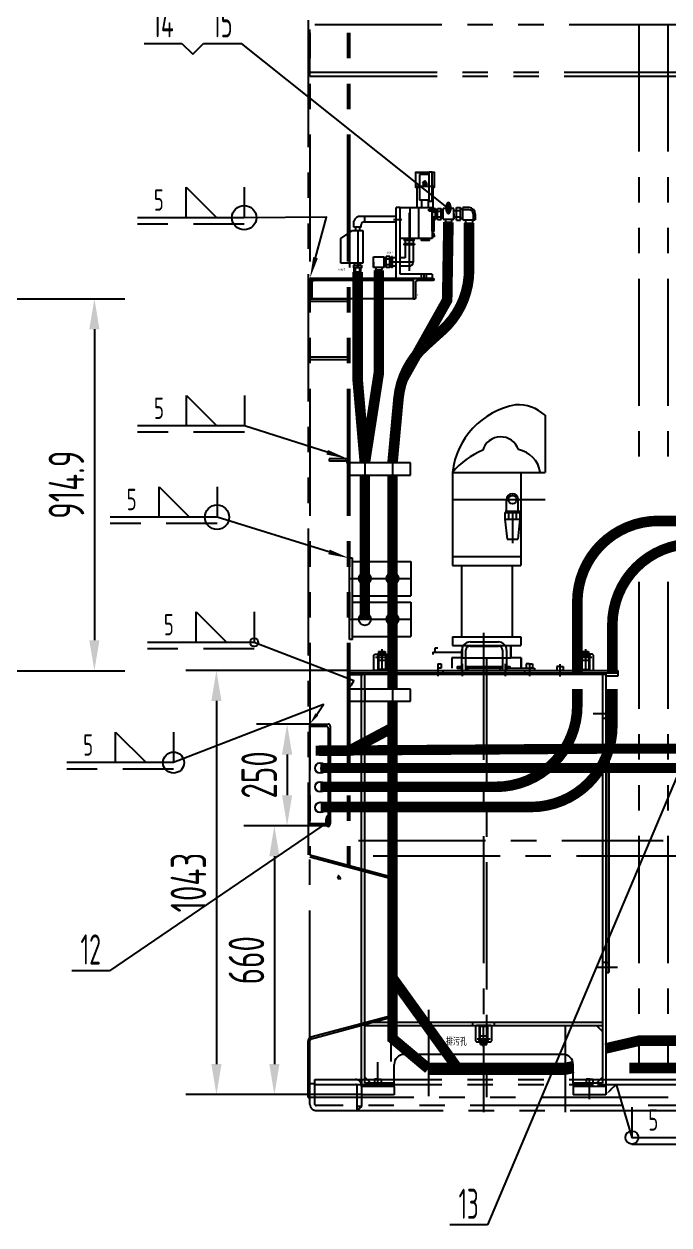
# Model space of a CAD drawing. Header units: millimetres. Extents: x 87 to 10587, y 0 to 7425.
# Drawn here: x 4062 to 5647, y 1997 to 4950 of the extents above; entities that cross this region are included whole.
import ezdxf
from ezdxf.enums import TextEntityAlignment as Align

# ---------------------------------------------------------------- set-up
doc = ezdxf.new("R2010")
doc.units = ezdxf.units.MM
doc.header["$LTSCALE"] = 250
for name, pattern in [('F', [0.75, 0.5, -0.25]), ('G', [2, 1.25, -0.25, 0.25, -0.25]), ('K', [2.5, 1.25, -0.25, 0.25, -0.25, 0.25, -0.25])]:
    doc.linetypes.add(name, pattern=pattern)
for name, color, linetype in [('01', 7, 'Continuous'), ('02', 1, 'Continuous'), ('04', 2, 'F'), ('05', 4, 'G'), ('07', 6, 'K'), ('08', 1, 'Continuous'), ('11', 3, 'Continuous'), ('13', 3, 'Continuous')]:
    doc.layers.add(name, color=color, linetype=linetype)
doc.styles.get("Standard").update_dxf_attribs({"font": 'isocp', "width": 0.707, "bigfont": 'intecad.shx'})
doc.dimstyles.new('INTE', dxfattribs={"dimscale": 25, "dimtxt": 3.5, "dimasz": 3, "dimexe": 3, "dimexo": 0, "dimgap": 1, "dimtad": 1, "dimdec": 1, "dimdsep": 46, "dimtxsty": 'Standard', "dimcen": 0, "dimclrd": 1, "dimclre": 1, "dimclrt": 3, "dimadec": 0, "dimazin": 0, "dimtfac": 1, "dimtdec": 1, "dimtmove": 0, "dimatfit": 0, "dimfxl": 1, "dimarcsym": 0})

# ---------------------------------------------------------------- blocks, each defined once
blk = doc.blocks.new('*U90')
at = {"layer": '01'}
for p, q in [((-7, 8.1), (-7, -8.1)), ((-7, 4), (0, 4)), ((0, 10.7), (15, 9.4)), ((15, 9.4), (15, -9.4)), ((-7, -4), (0, -4)), ((0, -10.7), (15, -9.4))]:
    blk.add_line(p, q, dxfattribs=at)
at = {"layer": '01', "color": 7, "linetype": 'Continuous'}
for p, q in [((-7, 8.1), (0, 8.1)), ((0, -10.7), (0, 10.7)), ((-7, -8.1), (0, -8.1))]:
    blk.add_line(p, q, dxfattribs=at)
at = {"layer": '02', "color": 1, "linetype": 'Continuous'}
for p, q in [((0, 9.7), (15, 8.4)), ((0, -9.7), (15, -8.4))]:
    blk.add_line(p, q, dxfattribs=at)
at = {"layer": '05'}
for p, q in [((-12, 0), (20, 0)), ((7.5, 15.7), (7.5, -15.7))]:
    blk.add_line(p, q, dxfattribs=at)
blk = doc.blocks.new('*U81')
at = {"layer": '01'}
for p, q in [((0, 50), (0, 0)), ((0, 50), (3.4, 50)), ((5, 10.5), (5, 48.4)), ((0, 0), (50, 0)), ((48.5, 5), (10.5, 5)), ((50, 0), (50, 3.5))]:
    blk.add_line(p, q, dxfattribs=at)
for centre, radius, start, end in [((3.4, 48.4), 1.65, 0.2621, 90), ((10.5, 10.5), 5.5, 180, 269.8782), ((48.5, 3.5), 1.52, 0, 90)]:
    blk.add_arc(centre, radius, start, end, dxfattribs=at)
blk = doc.blocks.new('*D95')
at = {"layer": '08', "color": 1, "lineweight": -2}
for p, q in [((4861.8, 3360.4), (4460, 3360.4)), ((4535, 3285.4), (4535, 2392.4)), ((4891.8, 2317.4), (4460, 2317.4))]:
    blk.add_line(p, q, dxfattribs=at)
at = {"layer": '08', "color": 1}
for points in [[(4522.5, 3285.4), (4547.5, 3285.4), (4535, 3360.4)], [(4522.5, 2392.4), (4547.5, 2392.4), (4535, 2317.4)]]:
    blk.add_solid(points, dxfattribs=at)
at = {"layer": 'Defpoints', "color": 0}
for p in [(4861.8, 3360.4), (4535, 2317.4), (4891.8, 2317.4)]:
    blk.add_point(p, dxfattribs=at)
at = {"layer": '08', "color": 3, "insert": (4466.2, 2838.9), "char_height": 87.5, "attachment_point": 5, "rotation": 90}
blk.add_mtext('1043', dxfattribs=at)
blk = doc.blocks.new('*D99')
at = {"layer": '08', "color": 1, "lineweight": -2}
for p, q in [((2328, 4274.5), (4310, 4274.5)), ((4235, 4199.5), (4235, 3434.6)), ((2569, 3359.6), (4310, 3359.6))]:
    blk.add_line(p, q, dxfattribs=at)
at = {"layer": '08', "color": 1}
for points in [[(4222.5, 4199.5), (4247.5, 4199.5), (4235, 4274.5)], [(4222.5, 3434.6), (4247.5, 3434.6), (4235, 3359.6)]]:
    blk.add_solid(points, dxfattribs=at)
at = {"layer": 'Defpoints', "color": 0}
for p in [(2328, 4274.5), (2569, 3359.6), (4235, 3359.6)]:
    blk.add_point(p, dxfattribs=at)
at = {"layer": '08', "color": 3, "insert": (4166.3, 3817.1), "char_height": 87.5, "attachment_point": 5, "rotation": 90}
blk.add_mtext('914.9', dxfattribs=at)
blk = doc.blocks.new('*U103')
at = {"layer": '01'}
for p, q in [((0, 50), (0, 0)), ((0, 50), (3.4, 50)), ((5, 10.5), (5, 48.4)), ((0, 0), (50, 0)), ((48.4, 5), (10.5, 5)), ((50, 0), (50, 3.4))]:
    blk.add_line(p, q, dxfattribs=at)
for centre, radius, start, end in [((3.4, 48.4), 1.65, 0.2621, 90), ((10.5, 10.5), 5.5, 180, 269.8782), ((48.4, 3.4), 1.65, 0, 90)]:
    blk.add_arc(centre, radius, start, end, dxfattribs=at)
blk = doc.blocks.new('*U105', base_point=(5263.9, 5696.2))
at = {"layer": '01'}
blk.add_line((5102.3, 5920.3), (5102.3, 5845.3), dxfattribs=at)
blk.add_lwpolyline([(4959.8, 5920.3), (5034.8, 5845.3), (4959.8, 5845.3)], close=True, dxfattribs=at)
blk.add_circle((5102.3, 5845.3), 30, dxfattribs=at)
blk.add_solid([(5102.3, 5920.3), (5102.3, 5972.8), (5027.3, 5920.3), (5102.3, 5920.3)], dxfattribs=at)
at = {"layer": '02'}
blk.add_lwpolyline([(5277.6, 5746.9), (5304.8, 5847), (5102.3, 5845.3), (4839.8, 5845.3)], dxfattribs=at)
blk.add_lwpolyline([(5263.9, 5696.2, 0, 12, 0), (5277.6, 5746.9, 12, 12, 0)], format="xyseb", dxfattribs=at)
at = {"layer": '04'}
blk.add_line((5102.3, 5829.5), (4839.8, 5829.5), dxfattribs=at)
at = {"layer": '13', "width": 0.707}
blk.add_text('5', height=52.5, dxfattribs=at).set_placement((4880.3, 5862.5))
blk = doc.blocks.new('*U106', base_point=(5356.4, 5252.6))
at = {"layer": '01'}
blk.add_line((5102.7, 5408.3), (5102.7, 5333.3), dxfattribs=at)
blk.add_lwpolyline([(4960.2, 5408.3), (5035.2, 5333.3), (4960.2, 5333.3)], close=True, dxfattribs=at)
blk.add_solid([(5102.7, 5408.3), (5102.7, 5460.8), (5027.7, 5408.3), (5102.7, 5408.3)], dxfattribs=at)
at = {"layer": '02'}
blk.add_lwpolyline([(5306.3, 5268.5), (5102.7, 5333.3), (4840.2, 5333.3)], dxfattribs=at)
blk.add_lwpolyline([(5356.4, 5252.6, 0, 12, 0), (5306.3, 5268.5, 12, 12, 0)], format="xyseb", dxfattribs=at)
at = {"layer": '04'}
blk.add_line((5102.7, 5317.6), (4840.2, 5317.6), dxfattribs=at)
at = {"layer": '13', "width": 0.707}
blk.add_text('5', height=52.5, dxfattribs=at).set_placement((4880.7, 5350.6))
blk = doc.blocks.new('*U107', base_point=(5360.9, 5008))
at = {"layer": '01'}
blk.add_line((5035.5, 5184), (5035.5, 5109), dxfattribs=at)
blk.add_lwpolyline([(4893, 5184), (4968, 5109), (4893, 5109)], close=True, dxfattribs=at)
blk.add_circle((5035.5, 5109), 30, dxfattribs=at)
blk.add_solid([(5035.5, 5184), (5035.5, 5236.5), (4960.5, 5184), (5035.5, 5184)], dxfattribs=at)
at = {"layer": '02'}
blk.add_lwpolyline([(5310.7, 5023.6), (5035.5, 5109), (4773, 5109)], dxfattribs=at)
blk.add_lwpolyline([(5360.9, 5008, 0, 12, 0), (5310.7, 5023.6, 12, 12, 0)], format="xyseb", dxfattribs=at)
at = {"layer": '04'}
blk.add_line((5035.5, 5093.2), (4773, 5093.2), dxfattribs=at)
at = {"layer": '13', "width": 0.707}
blk.add_text('5', height=52.5, dxfattribs=at).set_placement((4813.5, 5126.2))
blk = doc.blocks.new('*U108', base_point=(5360.9, 4686.3))
at = {"layer": '01'}
blk.add_line((5126.9, 4876.2), (5126.9, 4801.2), dxfattribs=at)
blk.add_lwpolyline([(4984.4, 4876.2), (5059.4, 4801.2), (4984.4, 4801.2)], close=True, dxfattribs=at)
blk.add_circle((5126.9, 4801.2), 10.1, dxfattribs=at)
blk.add_solid([(5126.9, 4876.2), (5126.9, 4928.7), (5051.9, 4876.2), (5126.9, 4876.2)], dxfattribs=at)
at = {"layer": '02'}
blk.add_lwpolyline([(5366.2, 4696.4), (5371.6, 4706.4), (5126.9, 4801.2), (4864.4, 4801.2)], dxfattribs=at)
blk.add_lwpolyline([(5360.9, 4686.3, 0, 3.42, 0), (5366.2, 4696.4, 3.42, 3.42, 0)], format="xyseb", dxfattribs=at)
at = {"layer": '04'}
blk.add_line((5126.9, 4785.5), (4864.4, 4785.5), dxfattribs=at)
at = {"layer": '13', "width": 0.707}
blk.add_text('5', height=52.5, dxfattribs=at).set_placement((4904.9, 4818.5))
blk = doc.blocks.new('*U109', base_point=(5263.9, 4600.3))
at = {"layer": '01'}
blk.add_line((4928.6, 4580.6), (4928.6, 4505.6), dxfattribs=at)
blk.add_lwpolyline([(4786.1, 4580.6), (4861.1, 4505.6), (4786.1, 4505.6)], close=True, dxfattribs=at)
blk.add_circle((4928.6, 4505.6), 26, dxfattribs=at)
blk.add_solid([(4928.6, 4580.6), (4928.6, 4633.1), (4853.6, 4580.6), (4928.6, 4580.6)], dxfattribs=at)
at = {"layer": '02'}
blk.add_lwpolyline([(5280.8, 4624.2), (5297.6, 4648.1), (4928.6, 4505.6), (4666.1, 4505.6)], dxfattribs=at)
blk.add_lwpolyline([(5263.9, 4600.3, 0, 8.78, 0), (5280.8, 4624.2, 8.78, 8.78, 0)], format="xyseb", dxfattribs=at)
at = {"layer": '04'}
blk.add_line((4928.6, 4489.8), (4666.1, 4489.8), dxfattribs=at)
at = {"layer": '13', "width": 0.707}
blk.add_text('5', height=52.5, dxfattribs=at).set_placement((4706.6, 4522.8))
blk = doc.blocks.new('*U110', base_point=(5990.9, 3689.1))
at = {"layer": '01'}
blk.add_line((6055.2, 3658.6), (6055.2, 3583.6), dxfattribs=at)
blk.add_lwpolyline([(6175.2, 3658.6), (6250.2, 3583.6), (6175.2, 3583.6)], close=True, dxfattribs=at)
blk.add_circle((6055.2, 3583.6), 16, dxfattribs=at)
blk.add_solid([(6055.2, 3658.6), (6055.2, 3711.1), (6130.2, 3658.6), (6055.2, 3658.6)], dxfattribs=at)
at = {"layer": '02'}
blk.add_lwpolyline([(5990.9, 3689.1, 0, 5.41, 0), (6003.7, 3701.7, 5.41, 5.41, 0)], format="xyseb", dxfattribs=at)
blk.add_lwpolyline([(6003.7, 3701.7), (6016.6, 3714.3), (6055.2, 3583.6), (6317.7, 3583.6)], dxfattribs=at)
at = {"layer": '04'}
blk.add_line((6055.2, 3567.8), (6317.7, 3567.8), dxfattribs=at)
at = {"layer": '13', "width": 0.707}
blk.add_text('5', height=52.5, dxfattribs=at).set_placement((6095.7, 3600.8))
blk = doc.blocks.new('*D116')
at = {"layer": '08', "color": 1, "lineweight": -2}
for p, q in [((4764.8, 3228.6), (4633.7, 3228.6)), ((4708.7, 3153.6), (4708.7, 3053.6)), ((4764.8, 2978.6), (4633.7, 2978.6))]:
    blk.add_line(p, q, dxfattribs=at)
at = {"layer": '08', "color": 1}
for points in [[(4696.2, 3153.6), (4721.2, 3153.6), (4708.7, 3228.6)], [(4696.2, 3053.6), (4721.2, 3053.6), (4708.7, 2978.6)]]:
    blk.add_solid(points, dxfattribs=at)
at = {"layer": 'Defpoints', "color": 0}
for p in [(4764.8, 3228.6), (4708.7, 2978.6), (4764.8, 2978.6)]:
    blk.add_point(p, dxfattribs=at)
at = {"layer": '08', "color": 3, "insert": (4640, 3103.6), "char_height": 87.5, "attachment_point": 5, "rotation": 90}
blk.add_mtext('250', dxfattribs=at)
blk = doc.blocks.new('*D117')
at = {"layer": '08', "color": 1, "lineweight": -2}
for p, q in [((4764.8, 2978.6), (4602.4, 2978.6)), ((4677.4, 2903.6), (4677.4, 2392.4)), ((4760.3, 2317.4), (4602.4, 2317.4))]:
    blk.add_line(p, q, dxfattribs=at)
at = {"layer": '08', "color": 1}
for points in [[(4664.9, 2903.6), (4689.9, 2903.6), (4677.4, 2978.6)], [(4664.9, 2392.4), (4689.9, 2392.4), (4677.4, 2317.4)]]:
    blk.add_solid(points, dxfattribs=at)
at = {"layer": 'Defpoints', "color": 0}
for p in [(4764.8, 2978.6), (4677.4, 2317.4), (4760.3, 2317.4)]:
    blk.add_point(p, dxfattribs=at)
at = {"layer": '08', "color": 3, "insert": (4608.7, 2648), "char_height": 87.5, "attachment_point": 5, "rotation": 90}
blk.add_mtext('660', dxfattribs=at)

msp = doc.modelspace()

# ---------------------------------------------------------------- hatches: boundary and pattern name
at = {"layer": '01'}
h = msp.add_hatch(dxfattribs=at)
h.set_pattern_fill('ANSI37', color=256, angle=6.75318, style=0)
h.set_pattern_definition([(128.2468, (5192.5377, 4355.0168), (2.49349, 1.965485), []), (38.2468, (5192.5377, 4355.0168), (1.965485, -2.49349), [])])
h.paths.add_polyline_path([(5053.774, 4558.406, -1), (5041.625, 4558.406, -1)])

# ---------------------------------------------------------------- linework, layer by layer
for p, q in [((4873.901, 4340.244), (4873.901, 4350.286)), ((4889.901, 4340.244), (4889.901, 4350.286)), ((4873.901, 4340.244), (4889.901, 4340.244)), ((4876.502, 4337.836), (4887.299, 4337.836)), ((4878.442, 4335.262), (4885.36, 4335.262)), ((5158.341, 3430.364), (5228.336, 3430.364)), ((5138.341, 3360.364), (5138.341, 3410.364)), ((5148.341, 3360.364), (5148.341, 3410.364)), ((5158.341, 3420.364), (5228.336, 3420.364)), ((5238.336, 3410.364), (5238.336, 3360.364)), ((5248.336, 3410.364), (5248.336, 3360.364))]:
    msp.add_line(p, q)
msp.add_lwpolyline([(4891.401, 4356.512), (4891.401, 4350.286), (4872.401, 4350.286), (4872.401, 4356.512)], close=True)
for centre, radius, start, end in [((5158.341, 3410.364), 20, 90, 180), ((5228.336, 3410.364), 20, 0, 90), ((5158.341, 3410.364), 10, 90, 180), ((5228.336, 3410.364), 10, 0, 90)]:
    msp.add_arc(centre, radius, start, end)
for p, q in [((5057.995, 4580.123), (5033.877, 4580.123)), ((5033.877, 4580.123), (5033.877, 4516.623)), ((5057.995, 4514.273), (5057.995, 4585.773)), ((5064.995, 4585.773), (5057.995, 4585.773)), ((5064.995, 4514.273), (5064.995, 4585.773)), ((4976.546, 4324.494), (4976.546, 4498.494)), ((4986.546, 4498.494), (4976.546, 4498.494)), ((4986.546, 4498.494), (5065.546, 4498.494)), ((4986.546, 4334.494), (4986.546, 4498.494)), ((5011.546, 4422.494), (5011.546, 4498.494)), ((5031.788, 4498.494), (5031.788, 4422.494)), ((5057.995, 4516.623), (5033.877, 4516.623)), ((5065.546, 4494.3), (5057.546, 4494.3)), ((5057.546, 4494.3), (5057.546, 4491.8)), ((5057.546, 4489.3), (5057.546, 4491.8)), ((5065.546, 4489.3), (5057.546, 4489.3)), ((5057.995, 4514.273), (5064.995, 4514.273)), ((5063.146, 4494.3), (5063.146, 4491.8)), ((5063.146, 4489.3), (5063.146, 4491.8)), ((5065.546, 4500.04), (5065.546, 4465.399)), ((5065.546, 4500.04), (5065.546, 4465.399)), ((5065.546, 4498.494), (5065.546, 4422.494)), ((5065.546, 4468.864), (5065.546, 4496.576)), ((5065.546, 4496.576), (5073.846, 4496.576)), ((5070.546, 4496.05), (5065.546, 4496.05)), ((5065.546, 4496.05), (5065.546, 4491.8)), ((5065.546, 4487.55), (5065.546, 4491.8)), ((5065.546, 4489.648), (5073.846, 4489.648)), ((5070.546, 4491.8), (5070.546, 4496.05)), ((5070.546, 4491.8), (5070.546, 4487.55)), ((5073.846, 4468.864), (5073.846, 4496.576)), ((5076.546, 4492.22), (5075.546, 4491.22)), ((5075.546, 4474.22), (5075.546, 4491.22)), ((5078.437, 4492.22), (5076.546, 4492.22)), ((5078.437, 4496.322), (5087.162, 4496.322)), ((5078.437, 4489.521), (5087.162, 4489.521)), ((5087.162, 4493.454), (5092.138, 4493.454)), ((5118.314, 4495.808), (5092.138, 4495.808)), ((5092.138, 4469.632), (5092.138, 4495.808)), ((5118.314, 4469.632), (5118.314, 4495.808)), ((5118.314, 4490.924), (5123.811, 4490.924)), ((5125.294, 4498.956), (5135.294, 4498.956)), ((5125.294, 4491.162), (5135.294, 4491.162)), ((5135.294, 4495.67), (5140.997, 4495.67)), ((5155.997, 4498.368), (5140.997, 4498.368)), ((5140.997, 4468.368), (5140.997, 4498.368)), ((5155.997, 4493.238), (5140.997, 4493.238)), ((4872.546, 4450.138), (4872.546, 4464.733)), ((4976.546, 4476.494), (4890.66, 4476.494)), ((4976.546, 4462.494), (4895.813, 4462.494)), ((4899.398, 4462.494), (4899.398, 4476.494)), ((5070.546, 4487.55), (5065.546, 4487.55)), ((5065.546, 4475.792), (5073.846, 4475.792)), ((5065.546, 4468.864), (5073.846, 4468.864)), ((5076.546, 4473.22), (5075.546, 4474.22)), ((5078.437, 4473.22), (5076.546, 4473.22)), ((5078.437, 4475.919), (5087.162, 4475.919)), ((5078.437, 4469.118), (5087.162, 4469.118)), ((5087.162, 4472.962), (5092.138, 4472.962)), ((5092.138, 4469.632), (5118.314, 4469.632)), ((5096.937, 4461.779), (5097.809, 4462.651)), ((5096.937, 4454.798), (5096.937, 4461.779)), ((5097.669, 4469.632), (5097.669, 4464.135)), ((5097.809, 4462.651), (5112.643, 4462.651)), ((5113.515, 4461.779), (5112.643, 4462.651)), ((5112.782, 4469.632), (5112.782, 4464.135)), ((5113.515, 4454.798), (5113.515, 4461.779)), ((5118.314, 4482.72), (5118.314, 4469.632)), ((5118.314, 4475.812), (5123.811, 4475.812)), ((5125.294, 4475.574), (5135.294, 4475.574)), ((5125.294, 4467.78), (5135.294, 4467.78)), ((5135.294, 4472.184), (5140.997, 4472.184)), ((5140.997, 4468.368), (5170.997, 4468.368)), ((5146.497, 4459.368), (5147.497, 4460.368)), ((5146.497, 4451.368), (5146.497, 4459.368)), ((5147.337, 4468.368), (5147.337, 4462.068)), ((5147.497, 4460.368), (5164.497, 4460.368)), ((5165.497, 4459.368), (5164.497, 4460.368)), ((5164.657, 4468.368), (5164.657, 4462.068)), ((5165.497, 4451.368), (5165.497, 4459.368)), ((5165.867, 4483.368), (5165.867, 4468.368)), ((5170.997, 4483.368), (5170.997, 4468.368)), ((4840.587, 4422.371), (4869.784, 4441.8)), ((4869.784, 4441.8), (4894.587, 4441.8)), ((4890.546, 4450.138), (4872.546, 4450.138)), ((4890.546, 4450.138), (4890.546, 4456.311)), ((4894.587, 4441.8), (4894.587, 4361.8)), ((5070.546, 4434.931), (5065.546, 4434.931)), ((5070.546, 4430.681), (5070.546, 4434.931)), ((5070.546, 4430.681), (5070.546, 4426.431)), ((5097.809, 4453.926), (5096.937, 4454.798)), ((5097.809, 4453.926), (5112.643, 4453.926)), ((5097.809, 4451.308), (5099.124, 4449.563)), ((5097.809, 4451.308), (5112.643, 4451.308)), ((5099.124, 4449.563), (5111.327, 4449.563)), ((5112.643, 4451.308), (5111.327, 4449.563)), ((5112.643, 4453.926), (5113.515, 4454.798)), ((5147.497, 4450.368), (5146.497, 4451.368)), ((5147.497, 4450.368), (5164.497, 4450.368)), ((5147.497, 4447.368), (5149.004, 4445.368)), ((5147.497, 4447.368), (5164.497, 4447.368)), ((5149.004, 4445.368), (5162.99, 4445.368)), ((5164.497, 4447.368), (5162.99, 4445.368)), ((5164.497, 4450.368), (5165.497, 4451.368)), ((4840.587, 4361.8), (4840.587, 4422.371)), ((5065.546, 4422.494), (4986.546, 4422.494)), ((4995.308, 4409.475), (4995.308, 4406.813)), ((5021.679, 4409.475), (4995.308, 4409.475)), ((5021.679, 4406.813), (4995.308, 4406.813)), ((5021.679, 4409.475), (5021.679, 4406.813)), ((5070.546, 4426.431), (5065.546, 4426.431)), ((4921.034, 4377.582), (4947.21, 4377.582)), ((4921.034, 4351.406), (4921.034, 4377.582)), ((4947.21, 4351.406), (4947.21, 4377.582)), ((4952.186, 4375.228), (4947.21, 4375.228)), ((4960.912, 4378.095), (4952.186, 4378.095)), ((4960.912, 4371.295), (4952.186, 4371.295)), ((4960.912, 4373.994), (4962.802, 4373.994)), ((4962.802, 4373.994), (4963.802, 4372.994)), ((4963.802, 4355.994), (4963.802, 4372.994)), ((4965.502, 4350.637), (4965.502, 4378.35)), ((4968.163, 4377.68), (4965.502, 4377.68)), ((4965.502, 4351.308), (4965.502, 4377.68)), ((4968.163, 4351.308), (4968.163, 4377.68)), ((4894.587, 4361.8), (4840.587, 4361.8)), ((4874.404, 4356.512), (4875.163, 4361.615)), ((4888.638, 4361.615), (4875.163, 4361.615)), ((4881.901, 4350.286), (4881.901, 4356.512)), ((4889.397, 4356.512), (4888.638, 4361.615)), ((4921.034, 4364.494), (4921.034, 4351.406)), ((4947.21, 4351.406), (4921.034, 4351.406)), ((4925.833, 4343.553), (4926.706, 4344.425)), ((4925.833, 4336.572), (4925.833, 4343.553)), ((4926.566, 4351.406), (4926.566, 4345.909)), ((4941.539, 4344.425), (4926.706, 4344.425)), ((4942.411, 4343.553), (4941.539, 4344.425)), ((4941.679, 4351.406), (4941.679, 4345.909)), ((4942.411, 4336.572), (4942.411, 4343.553)), ((4952.186, 4354.736), (4947.21, 4354.736)), ((4960.912, 4357.693), (4952.186, 4357.693)), ((4960.912, 4350.892), (4952.186, 4350.892)), ((4960.912, 4354.994), (4962.802, 4354.994)), ((4962.802, 4354.994), (4963.802, 4355.994)), ((4968.163, 4351.308), (4965.502, 4351.308)), ((5065.546, 4324.494), (4764.841, 4324.494)), ((4764.841, 4324.494), (4764.841, 4274.494)), ((5019.461, 4319.494), (4764.841, 4319.494)), ((4876.502, 4337.836), (4878.442, 4335.262)), ((4887.299, 4337.836), (4885.36, 4335.262)), ((4926.706, 4335.7), (4925.833, 4336.572)), ((4941.539, 4335.7), (4926.706, 4335.7)), ((4926.706, 4333.082), (4928.021, 4331.337)), ((4941.539, 4333.082), (4926.706, 4333.082)), ((4940.224, 4331.337), (4928.021, 4331.337)), ((4941.539, 4333.082), (4940.224, 4331.337)), ((4941.539, 4335.7), (4942.411, 4336.572)), ((5065.546, 4334.494), (4986.546, 4334.494)), ((5038.546, 4334.494), (5038.546, 4324.494)), ((5044.546, 4334.494), (5044.546, 4324.494)), ((5050.546, 4334.494), (5050.546, 4324.494)), ((5065.546, 4334.494), (5065.546, 4324.494)), ((5019.461, 4274.494), (4764.841, 4274.494)), ((4921.841, 3397.864), (4924.341, 3400.364)), ((4921.841, 3362.864), (4921.841, 3397.864)), ((4924.341, 3400.364), (4959.341, 3400.364)), ((4959.341, 3400.364), (4961.841, 3397.864)), ((4961.841, 3397.864), (4961.841, 3362.864)), ((5066.842, 3405.325), (5138.341, 3405.325)), ((5066.842, 3405.325), (5066.842, 3399.325)), ((5071.42, 3415.325), (5071.42, 3405.325)), ((5079.42, 3415.325), (5071.42, 3415.325)), ((5071.42, 3405.325), (5079.42, 3405.325)), ((5424.341, 3400.364), (5421.841, 3397.864)), ((5421.841, 3397.864), (5421.841, 3362.864)), ((5459.341, 3400.364), (5424.341, 3400.364)), ((5461.841, 3397.864), (5459.341, 3400.364)), ((5461.841, 3362.864), (5461.841, 3397.864)), ((5079.42, 3376.364), (5087.42, 3376.364)), ((5087.42, 3366.364), (5079.42, 3366.364)), ((5087.42, 3376.364), (5087.42, 3366.364)), ((5148.341, 3366.364), (5238.336, 3366.364)), ((5248.336, 3366.364), (5316.841, 3366.364)), ((5296.263, 3376.364), (5296.263, 3366.364)), ((5304.263, 3376.364), (5296.263, 3376.364)), ((5296.263, 3366.364), (5304.263, 3366.364)), ((5304.263, 3376.364), (5312.263, 3376.364)), ((5312.263, 3366.364), (5304.263, 3366.364)), ((5312.263, 3376.364), (5312.263, 3366.364)), ((5316.841, 3366.364), (5316.841, 3360.364)), ((5371.341, 3370.483), (5371.341, 3360.483)), ((5379.341, 3370.483), (5371.341, 3370.483)), ((5379.341, 3370.483), (5387.341, 3370.483)), ((5387.341, 3370.483), (5387.341, 3360.483)), ((4861.841, 3354.364), (4861.841, 3360.364)), ((4861.841, 3360.364), (5521.841, 3360.364)), ((4861.841, 3354.364), (4891.841, 3354.364)), ((4891.841, 3354.364), (5491.841, 3354.364)), ((4891.841, 2337.364), (4891.841, 3354.364)), ((4891.841, 3354.364), (4891.841, 3346.364)), ((4891.841, 3351.364), (5491.841, 3351.364)), ((4899.841, 2345.364), (4899.841, 3351.364)), ((4924.341, 3360.364), (4921.841, 3362.864)), ((4924.341, 3360.364), (4921.841, 3362.864)), ((4959.341, 3360.364), (4924.341, 3360.364)), ((4961.841, 3362.864), (4959.341, 3360.364)), ((5371.341, 3360.483), (5379.341, 3360.483)), ((5387.341, 3360.483), (5379.341, 3360.483)), ((5421.841, 3362.864), (5424.341, 3360.364)), ((5424.341, 3360.364), (5459.341, 3360.364)), ((5459.341, 3360.364), (5461.841, 3362.864)), ((5459.341, 3360.364), (5461.841, 3362.864)), ((5483.841, 3351.364), (5483.841, 2345.364)), ((5491.841, 3354.364), (5491.841, 2337.364)), ((5491.841, 3354.364), (5521.841, 3354.364)), ((5521.841, 3346.364), (5491.841, 3346.364)), ((5521.841, 3360.364), (5521.841, 3354.364)), ((5521.841, 3360.364), (5521.841, 3354.364)), ((5521.841, 3354.364), (5521.841, 3346.364)), ((5499.841, 3267.364), (5491.841, 3267.364)), ((5493.841, 3267.364), (5493.841, 2617.364)), ((5499.841, 3267.364), (5499.841, 2617.364)), ((5491.841, 3242.364), (5499.841, 3242.364)), ((5491.841, 2642.364), (5499.841, 2642.364)), ((5491.841, 2617.364), (5499.841, 2617.364)), ((4964.3, 2511.325), (4979.3, 2526.325)), ((4964.3, 2399.325), (4964.3, 2511.325)), ((4899.841, 2495.364), (5483.841, 2495.364)), ((4899.841, 2487.364), (5483.841, 2487.364)), ((5174.341, 2487.364), (5171.841, 2484.864)), ((5174.341, 2487.364), (5171.841, 2484.864)), ((5171.841, 2484.864), (5171.841, 2449.864)), ((5209.341, 2487.364), (5174.341, 2487.364)), ((5211.841, 2484.864), (5209.341, 2487.364)), ((5211.841, 2449.864), (5211.841, 2484.864)), ((5468.841, 2487.364), (5483.841, 2472.364)), ((5483.841, 2472.364), (5483.841, 2360.364)), ((5171.841, 2449.864), (5174.341, 2447.364)), ((5174.341, 2447.364), (5209.341, 2447.364)), ((5209.341, 2447.364), (5211.841, 2449.864)), ((4971.841, 2345.364), (4971.841, 2391.364)), ((5411.841, 2345.364), (5411.841, 2391.364)), ((4971.841, 2337.364), (4891.841, 2337.364)), ((4891.841, 2337.364), (4891.841, 2317.364)), ((4899.841, 2360.364), (4914.841, 2345.364)), ((4971.841, 2345.364), (4899.841, 2345.364)), ((4923.841, 2355.364), (4923.841, 2345.364)), ((4931.841, 2355.364), (4923.841, 2355.364)), ((4923.841, 2345.364), (4931.841, 2345.364)), ((4931.841, 2355.364), (4939.841, 2355.364)), ((4939.841, 2345.364), (4931.841, 2345.364)), ((4939.841, 2355.364), (4939.841, 2345.364)), ((4971.841, 2337.364), (4971.841, 2345.364)), ((4971.841, 2337.364), (4971.841, 2317.364)), ((5411.841, 2345.364), (5411.841, 2337.364)), ((5483.841, 2345.364), (5411.841, 2345.364)), ((5491.841, 2337.364), (5411.841, 2337.364)), ((5411.841, 2337.364), (5411.841, 2317.364)), ((5443.841, 2355.364), (5443.841, 2345.364)), ((5451.841, 2355.364), (5443.841, 2355.364)), ((5443.841, 2345.364), (5451.841, 2345.364)), ((5451.841, 2355.364), (5459.841, 2355.364)), ((5459.841, 2345.364), (5451.841, 2345.364)), ((5459.841, 2355.364), (5459.841, 2345.364)), ((5483.841, 2360.364), (5468.841, 2345.364)), ((5491.841, 2337.364), (5491.841, 2317.364)), ((4971.841, 2317.364), (4891.841, 2317.364)), ((5491.841, 2317.364), (5411.841, 2317.364))]:
    msp.add_line(p, q, dxfattribs=at)
at = {"layer": '01', "color": 7, "linetype": 'Continuous'}
for p, q in [((5075.546, 4491.22), (5073.846, 4491.22)), ((5078.437, 4469.118), (5078.437, 4496.322)), ((5087.162, 4469.118), (5087.162, 4496.322)), ((5125.294, 4490.785), (5123.811, 4490.785)), ((5125.294, 4467.78), (5125.294, 4498.956)), ((5135.294, 4467.78), (5135.294, 4498.956)), ((5075.546, 4474.22), (5073.846, 4474.22)), ((5097.809, 4462.651), (5097.809, 4464.135)), ((5112.643, 4462.651), (5112.643, 4464.135)), ((5125.294, 4475.951), (5123.811, 4475.951)), ((5147.497, 4460.368), (5147.497, 4462.068)), ((5164.497, 4460.368), (5164.497, 4462.068)), ((5097.809, 4451.308), (5097.809, 4453.926)), ((5112.643, 4451.308), (5112.643, 4453.926)), ((5147.497, 4447.368), (5147.497, 4450.368)), ((5164.497, 4447.368), (5164.497, 4450.368)), ((4998.596, 4418.359), (4998.596, 4374.602)), ((5018.814, 4418.359), (5018.814, 4364.494)), ((4952.186, 4350.892), (4952.186, 4378.095)), ((4960.912, 4350.892), (4960.912, 4378.095)), ((4963.802, 4372.994), (4965.502, 4372.994)), ((4976.546, 4374.602), (4968.163, 4374.602)), ((4998.596, 4374.602), (4986.546, 4374.602)), ((4926.706, 4344.425), (4926.706, 4345.909)), ((4941.539, 4344.425), (4941.539, 4345.909)), ((4963.802, 4355.994), (4965.502, 4355.994)), ((4976.546, 4354.385), (4968.163, 4354.385)), ((5008.705, 4354.385), (4986.546, 4354.385)), ((4876.502, 4337.836), (4876.502, 4340.244)), ((4876.502, 4337.836), (4876.502, 4340.244)), ((4887.299, 4337.836), (4887.299, 4340.244)), ((4926.706, 4333.082), (4926.706, 4335.7)), ((4941.539, 4333.082), (4941.539, 4335.7)), ((5342.883, 3987.7), (5342.883, 3847.477)), ((5011.841, 3870.879), (4861.841, 3870.879)), ((5011.841, 3840.879), (5011.841, 3870.879)), ((4861.841, 3840.879), (5011.841, 3840.879)), ((5114.883, 3847.477), (5114.883, 3618.446)), ((5114.883, 3847.477), (5342.883, 3847.477)), ((5282.883, 3847.477), (5282.883, 3618.446)), ((5114.883, 3780.446), (5342.883, 3780.446)), ((5248.082, 3752.061), (5248.082, 3780.446)), ((5276.852, 3752.061), (5276.852, 3781.584)), ((5244.467, 3752.061), (5280.467, 3752.061)), ((5243.992, 3748.446), (5280.942, 3748.446)), ((5243.992, 3748.446), (5243.992, 3732.19)), ((5243.992, 3732.19), (5280.942, 3732.19)), ((5243.992, 3732.19), (5249.467, 3683.446)), ((5244.467, 3748.446), (5280.467, 3748.446)), ((5244.467, 3748.446), (5280.467, 3748.446)), ((5253.23, 3748.446), (5253.23, 3732.19)), ((5262.467, 3748.446), (5262.467, 3673.088)), ((5271.705, 3748.446), (5271.705, 3732.19)), ((5280.942, 3732.19), (5275.467, 3683.446)), ((5280.942, 3748.446), (5280.942, 3732.19)), ((5249.467, 3683.446), (5275.467, 3683.446)), ((4861.841, 3436.259), (4861.841, 3636.259)), ((4869.841, 3636.259), (4861.841, 3636.259)), ((4869.841, 3436.259), (4869.841, 3636.259)), ((5114.883, 3640.446), (5282.883, 3640.446)), ((4869.841, 3628.259), (5012.841, 3628.259)), ((5012.841, 3628.259), (5012.841, 3544.259)), ((5114.883, 3618.446), (5282.883, 3618.446)), ((5137.48, 3618.446), (5137.48, 3443.364)), ((5262.209, 3618.446), (5262.209, 3443.364)), ((4869.841, 3544.259), (5012.841, 3544.259)), ((4869.841, 3528.259), (5012.841, 3528.259)), ((5012.841, 3528.259), (5012.841, 3444.259)), ((4869.841, 3436.259), (4861.841, 3436.259)), ((4869.841, 3444.259), (5012.841, 3444.259)), ((5114.883, 3443.364), (5282.883, 3443.364)), ((5114.883, 3443.364), (5114.883, 3421.364)), ((5282.883, 3443.364), (5282.883, 3421.364)), ((5114.883, 3421.364), (5282.883, 3421.364)), ((5138.883, 3421.364), (5138.883, 3391.364)), ((5138.883, 3421.364), (5138.883, 3391.364)), ((5258.883, 3391.364), (5258.883, 3421.364)), ((5258.883, 3421.364), (5258.883, 3391.364)), ((5113.883, 3391.364), (5113.883, 3366.364)), ((5113.883, 3391.364), (5113.883, 3366.364)), ((5138.883, 3391.364), (5113.883, 3391.364)), ((5138.883, 3391.364), (5258.883, 3391.364)), ((5283.883, 3391.364), (5258.883, 3391.364)), ((5283.883, 3366.364), (5283.883, 3391.364)), ((5283.883, 3391.364), (5283.883, 3366.364)), ((4862.384, 3350.643), (4892.384, 3350.643)), ((5011.841, 3314.584), (4861.841, 3314.584)), ((5011.841, 3284.584), (5011.841, 3314.584)), ((4861.841, 3284.584), (5011.841, 3284.584)), ((4764.841, 3228.572), (4809.841, 3228.572)), ((4764.841, 2978.572), (4764.841, 3228.572)), ((4764.841, 3223.572), (4804.841, 3223.572)), ((4809.841, 3218.572), (4809.841, 2988.572)), ((4814.841, 3223.572), (4814.841, 2983.572)), ((4804.841, 2983.572), (4764.841, 2983.572)), ((4809.841, 2978.572), (4764.841, 2978.572)), ((5391.841, 2416.364), (4991.841, 2416.364))]:
    msp.add_line(p, q, dxfattribs=at)
at = {"layer": '01'}
for points in [[(5057.995, 4584.494), (5024.669, 4584.494), (5024.669, 4548.303), (5033.877, 4548.303)], [(5028.601, 4584.494), (5057.995, 4584.494)], [(5064.995, 4548.303), (5071.292, 4548.303), (5071.292, 4584.494), (5064.995, 4584.494)], [(5064.995, 4584.494), (5066.657, 4584.494)], [(5066.657, 4548.303), (5066.657, 4498.057), (5028.601, 4498.057), (5028.601, 4548.303)], [(5138.341, 3369.364), (5126.841, 3369.364), (5126.841, 3366.364), (5138.341, 3366.364)], [(5238.336, 3369.364), (5148.341, 3369.364)], [(5148.341, 3366.364), (5238.336, 3366.364)], [(5248.336, 3366.364), (5256.841, 3366.364), (5256.841, 3369.364), (5248.336, 3369.364)]]:
    msp.add_lwpolyline(points, dxfattribs=at)
for points in [[(5056.457, 4516.623), (5038.857, 4516.623), (5038.857, 4498.494), (5056.457, 4498.494)], [(5065.546, 4475.874), (5069.019, 4475.874), (5069.019, 4440.252), (5065.546, 4440.252)], [(4887.761, 4450.138), (4876.609, 4450.138), (4876.609, 4441.8), (4887.761, 4441.8)], [(5020.708, 4422.494), (4996.702, 4422.494), (4996.702, 4418.359), (5020.708, 4418.359)], [(5058.614, 4422.494), (5038.398, 4422.494), (5038.398, 4418.359), (5058.614, 4418.359)]]:
    msp.add_lwpolyline(points, close=True, dxfattribs=at)
at = {"layer": '01', "color": 7, "linetype": 'Continuous'}
for centre, radius in [((5262.467, 3780.446), 10.283), ((4899.841, 3586.259), 15), ((4967.841, 3586.259), 15), ((4899.841, 3486.259), 15), ((4967.841, 3486.259), 15), ((4790.283, 3120.466), 12.674), ((4790.283, 3074.244), 12.674), ((4790.283, 3023.549), 12.674)]:
    msp.add_circle(centre, radius, dxfattribs=at)
at = {"layer": '01'}
for centre, radius, start, end in [((5155.997, 4483.368), 15, 0, 90), ((5155.997, 4483.368), 9.87, 0, 90), ((4887.508, 4461.519), 15.303, 78.113406, 167.876338), ((4897.606, 4455.632), 7.092, 75.361518, 174.501742), ((5008.705, 4364.494), 10.109, 270, 0), ((5386.841, 2391.364), 25, 0, 90)]:
    msp.add_arc(centre, radius, start, end, dxfattribs=at)
at = {"layer": '01', "color": 7, "linetype": 'Continuous'}
for centre, radius, start, end in [((5305.84, 3824.404), 192.346, 100.634313, 173.110302), ((5276.242, 3915.005), 98.618, 47.488018, 93.428513), ((5233.623, 3888.922), 45.937, 18.343474, 163.903738), ((5262.848, 3722.191), 193.882, 112.233144, 139.74439), ((5265.667, 3838.961), 65.447, 7.476673, 79.827078), ((5262.467, 3780.446), 14.385, 4.535636, 180), ((4804.841, 3218.572), 5, 0, 90), ((4809.841, 3223.572), 5, 0, 90), ((4804.841, 2988.572), 5, 270, 0), ((4809.841, 2983.572), 5, 270, 0), ((4996.841, 2391.364), 25, 90, 180)]:
    msp.add_arc(centre, radius, start, end, dxfattribs=at)
at = {"layer": '02'}
for p, q in [((4357.361, 4901.901), (4450.361, 4901.901)), ((4450.361, 4901.901), (4476.878, 4875.384)), ((4476.878, 4875.384), (4503.394, 4901.901)), ((4503.394, 4901.901), (4596.394, 4901.901)), ((5105.226, 4495.808), (4596.394, 4901.901)), ((5063.146, 4493.3), (5057.546, 4493.3)), ((5063.146, 4490.3), (5057.546, 4490.3)), ((5078.437, 4491.22), (5075.546, 4491.22)), ((5078.437, 4474.22), (5075.546, 4474.22)), ((5097.809, 4453.926), (5097.809, 4462.651)), ((5112.643, 4453.926), (5112.643, 4462.651)), ((5147.497, 4450.368), (5147.497, 4460.368)), ((5164.497, 4450.368), (5164.497, 4460.368)), ((4960.912, 4372.994), (4963.802, 4372.994)), ((4926.706, 4335.7), (4926.706, 4344.425)), ((4941.539, 4335.7), (4941.539, 4344.425)), ((4960.912, 4355.994), (4963.802, 4355.994)), ((5666.219, 3097.404), (5201.499, 1996.989)), ((4809.841, 2988.572), (4272.528, 2622.249)), ((4272.528, 2622.249), (4179.528, 2622.249)), ((5201.499, 1996.989), (5108.499, 1996.989))]:
    msp.add_line(p, q, dxfattribs=at)
at = {"layer": '02', "color": 1, "linetype": 'Continuous'}
for p, q in [((4876.502, 4340.244), (4876.502, 4350.286)), ((4887.299, 4340.244), (4887.299, 4350.286))]:
    msp.add_line(p, q, dxfattribs=at)
at = {"layer": '04', "color": 2, "linetype": 'F'}
for p, q in [((4933.341, 3397.864), (4930.841, 3400.364)), ((4931.841, 3399.364), (4931.841, 3361.364)), ((4933.341, 3397.864), (4933.341, 3362.864)), ((4950.341, 3397.864), (4933.341, 3397.864)), ((4952.841, 3400.364), (4950.341, 3397.864)), ((4950.341, 3397.864), (4950.341, 3362.864)), ((4951.841, 3399.364), (4951.841, 3361.364)), ((5430.841, 3400.364), (5433.341, 3397.864)), ((5431.841, 3399.364), (5431.841, 3361.364)), ((5433.341, 3397.864), (5433.341, 3362.864)), ((5433.341, 3397.864), (5450.341, 3397.864)), ((5450.341, 3397.864), (5452.841, 3400.364)), ((5450.341, 3397.864), (5450.341, 3362.864)), ((5451.841, 3399.364), (5451.841, 3361.364)), ((5151.841, 3366.364), (5151.841, 3360.364)), ((5231.841, 3366.364), (5231.841, 3360.364)), ((4933.341, 3362.864), (4930.841, 3360.364)), ((4950.341, 3362.864), (4933.341, 3362.864)), ((4950.341, 3362.864), (4952.841, 3360.364)), ((5433.341, 3362.864), (5430.841, 3360.364)), ((5433.341, 3362.864), (5450.341, 3362.864)), ((5450.341, 3362.864), (5452.841, 3360.364)), ((5164.841, 2487.364), (5164.841, 2495.364)), ((5183.341, 2484.864), (5180.841, 2487.364)), ((5181.841, 2448.364), (5181.841, 2486.364)), ((5183.341, 2449.864), (5183.341, 2484.864)), ((5200.341, 2484.864), (5183.341, 2484.864)), ((5200.341, 2484.864), (5202.841, 2487.364)), ((5200.341, 2449.864), (5200.341, 2484.864)), ((5201.841, 2448.364), (5201.841, 2486.364)), ((5218.841, 2487.364), (5218.841, 2495.364)), ((5183.341, 2449.864), (5180.841, 2447.364)), ((5200.341, 2449.864), (5183.341, 2449.864)), ((5202.841, 2447.364), (5200.341, 2449.864))]:
    msp.add_line(p, q, dxfattribs=at)
at = {"layer": '04'}
for p, q in [((5091.842, 3360.364), (5091.842, 3354.364)), ((5291.841, 3360.364), (5291.841, 3354.364)), ((5491.841, 3242.364), (5483.841, 3242.364)), ((5491.841, 2642.364), (5483.841, 2642.364))]:
    msp.add_line(p, q, dxfattribs=at)
at = {"layer": '04', "color": 2, "linetype": 'F', "const_width": 26}
for points in [[(4790.283, 3074.244), (5222.01, 3074.244, 0.41421356), (5422.01, 3274.244), (5422.01, 3314.584)], [(4790.869, 3024.675), (5308.128, 3024.675, 0.41421356), (5508.128, 3224.675), (5508.128, 3314.584)]]:
    msp.add_lwpolyline(points, format="xyb", dxfattribs=at)
at = {"layer": '04', "const_width": 25}
for points in [[(4778.654, 3163.159), (5527.229, 3168.285)], [(4790.283, 3120.466), (5515.555, 3120.466)]]:
    msp.add_lwpolyline(points, dxfattribs=at)
at = {"layer": '04'}
msp.add_lwpolyline([(4790.283, 3120.466), (5531.217, 3120.466)], dxfattribs=at)
at = {"layer": '05', "color": 4, "linetype": 'G'}
for p, q in [((5070.813, 4550.023), (5027.447, 4550.023)), ((5008.705, 4485.428), (5008.705, 4342.618)), ((4882.185, 4441.8), (4882.185, 4350.687)), ((5016.863, 4364.494), (4968.163, 4364.494)), ((4861.841, 3586.259), (5012.841, 3586.259)), ((4861.841, 3486.259), (5012.841, 3486.259)), ((5191.841, 3453.211), (5191.841, 2274.599)), ((5198.883, 3388.835), (5198.883, 2311.482)), ((4919.853, 2904.584), (5708.637, 2904.584)), ((5056.3, 2526.325), (5056.3, 2313.559)), ((5391.841, 2487.364), (5391.841, 2274.599)), ((4931.841, 2345.221), (4931.841, 2396.922)), ((5451.841, 2306.261), (5451.841, 2357.961))]:
    msp.add_line(p, q, dxfattribs=at)
at = {"layer": '05'}
for p, q in [((5073.699, 4491.8), (5054.604, 4491.8)), ((4970.546, 4469.494), (4990.546, 4469.494)), ((4941.841, 3405.042), (4941.841, 3357.837)), ((5441.841, 3405.042), (5441.841, 3357.837)), ((5079.42, 3376.811), (5079.42, 3346.156)), ((5139.341, 3376.811), (5139.341, 3346.156)), ((5191.841, 3378.952), (5191.841, 3323.352)), ((5244.341, 3376.811), (5244.341, 3346.156)), ((5304.263, 3376.811), (5304.263, 3346.156)), ((5379.341, 3375.811), (5379.341, 3345.156)), ((5461.155, 3254.864), (5517.47, 3254.864)), ((4883.951, 2942.364), (5632.726, 2942.364)), ((5520.552, 2629.864), (5470.597, 2629.864)), ((5191.841, 2442.686), (5191.841, 2489.891))]:
    msp.add_line(p, q, dxfattribs=at)
at = {"layer": '07', "color": 6, "linetype": 'K'}
for p, q in [((4764.841, 5928.084), (4764.841, 2907.084)), ((4857.341, 5928.084), (4857.341, 2881.614)), ((4861.841, 5928.084), (4861.841, 4106.325)), ((4861.841, 5928.084), (4861.841, 2880.381)), ((4862.341, 5928.084), (4862.341, 4310.584)), ((4760.341, 4959.584), (4760.341, 2907.084)), ((4764.841, 4821.584), (4764.841, 4936.584)), ((4776.841, 4948.584), (6521.841, 4948.584)), ((5573.341, 4948.584), (5573.341, 3828.584)), ((5644.841, 4948.584), (5644.841, 3828.584)), ((4764.841, 4831.584), (6533.841, 4831.584)), ((4764.841, 4821.584), (6533.841, 4821.584)), ((5573.341, 3578.584), (5573.341, 2354.584)), ((5644.841, 3578.584), (5644.841, 2354.584)), ((5126.841, 3366.364), (5138.341, 3366.364)), ((5148.341, 3366.364), (5164.841, 3366.364)), ((4764.841, 2458.084), (4764.841, 2907.084)), ((4764.841, 2907.084), (4956.3, 2855.783)), ((4764.841, 2902.425), (4955.136, 2851.436)), ((4767.383, 2459.182), (4955.136, 2509.491)), ((4768.547, 2454.836), (4956.3, 2505.144)), ((4760.341, 2310.084), (4760.341, 2450.006)), ((4764.841, 2310.084), (4764.841, 2450.006)), ((4764.841, 2293.584), (4764.841, 2344.584)), ((4764.841, 2344.584), (4776.841, 2344.584)), ((4776.841, 2354.584), (5471.341, 2354.584)), ((4776.841, 2293.584), (4776.841, 2354.584)), ((4776.841, 2342.584), (5461.841, 2342.584)), ((4879.841, 2339.584), (4879.841, 2278.584)), ((4891.841, 2354.584), (4891.841, 2288.584)), ((5471.341, 2354.584), (6614.341, 2354.584)), ((5471.341, 2342.584), (6533.841, 2342.584)), ((4760.341, 2310.084), (4764.841, 2310.084)), ((5645.341, 2310.084), (4764.341, 2310.084)), ((5471.341, 2290.584), (4779.841, 2290.584)), ((4779.841, 2278.584), (6518.841, 2278.584)), ((4891.841, 2288.584), (4879.841, 2288.584)), ((4891.841, 2288.584), (4879.841, 2278.584)), ((6533.538, 2290.584), (5471.341, 2290.584))]:
    msp.add_line(p, q, dxfattribs=at)
at = {"layer": '07'}
for p, q in [((4861.841, 4500.994), (4861.841, 4350.994)), ((4760.341, 4274.494), (4861.841, 4274.494)), ((4760.341, 4268.494), (4861.841, 4268.494)), ((4861.841, 4130.494), (4764.841, 4130.494)), ((4861.841, 4124.494), (4764.841, 4124.494)), ((4958.841, 2514.32), (4958.841, 2836.302)), ((4963.341, 2514.32), (4963.341, 2843.877))]:
    msp.add_line(p, q, dxfattribs=at)
at = {"layer": '07', "color": 6, "linetype": 'K'}
for centre, radius, start, end in [((4830.877, 2846.606), 5, 0, 75), ((4830.877, 2846.606), 9.5, 0, 75), ((4953.841, 2514.32), 5, 285, 0), ((4953.841, 2514.32), 9.5, 285, 0), ((4769.841, 2450.006), 9.5, 105, 180), ((4769.841, 2450.006), 5, 105, 180), ((4876.841, 2339.584), 15, 0, 90), ((4876.841, 2339.584), 3, 0, 90), ((4779.841, 2293.584), 15, 180, 270), ((4779.841, 2293.584), 3, 180, 270)]:
    msp.add_arc(centre, radius, start, end, dxfattribs=at)
at = {"layer": '11'}
for p, q in [((4861.841, 3870.879), (4861.841, 3840.879)), ((4899.841, 3870.879), (4899.841, 3840.879)), ((4967.841, 3870.879), (4967.841, 3840.879)), ((4861.841, 3314.584), (4861.841, 3284.584)), ((4899.841, 3314.584), (4899.841, 3284.584)), ((4967.841, 3314.584), (4967.841, 3284.584))]:
    msp.add_line(p, q, dxfattribs=at)
at = {"layer": '11', "color": 3, "linetype": 'Continuous', "const_width": 26}
msp.add_lwpolyline([(5155.997, 4460.368), (5155.997, 4344.98, -0.21248505), (5089.864, 4196.387), (5047.638, 4158.347, 0.18855655), (4982.351, 4028.13), (4967.841, 3870.879)], format="xyb", dxfattribs=at)
at = {"layer": '11', "color": 3, "linetype": 'Continuous'}
for points, const_width in [([(5105.226, 4462.651), (5102.147, 4270.975), (4992.743, 4075.851)], 26), ([(4881.901, 4340.244), (4881.901, 4077.555), (4899.841, 3870.879)], 26), ([(4934.122, 4344.425), (4934.122, 4091.593), (4899.841, 3870.879)], 26), ([(5411.841, 2385.07), (5391.841, 2380.981), (5056.3, 2380.981)], 30)]:
    msp.add_lwpolyline(points, dxfattribs=dict(at, const_width=const_width))
at = {"layer": '11'}
for points, const_width in [([(4899.841, 3840.879), (4899.841, 3486.259)], 26), ([(4967.841, 3840.879), (4967.841, 3314.584)], 26), ([(4967.841, 3284.584), (4967.841, 3219.552), (4861.841, 3163.159), (4787.484, 3163.159)], 26), ([(4967.841, 3284.584), (4967.841, 2455.325), (5056.3, 2380.981)], 26), ([(5527.229, 3168.285), (5725.341, 3168.285), (5910.841, 3071.684)], 25), ([(5515.555, 3120.466), (5725.341, 3120.466), (5910.841, 2981.684)], 25), ([(5910.841, 2891.684), (5910.841, 2450.074), (5573.93, 2450.074), (5491.841, 2431.043)], 26), ([(6000.841, 2891.684), (6000.841, 2383.036), (5549.568, 2383.036)], 26), ([(5128.626, 2380.981), (4967.841, 2604.456)], 26)]:
    msp.add_lwpolyline(points, dxfattribs=dict(at, const_width=const_width))
at = {"layer": '11', "const_width": 26}
for points in [[(5422.01, 3351.364), (5422.01, 3528.153, -0.41421356), (5622.01, 3728.153), (5821.78, 3728.153)], [(5508.128, 3351.364), (5508.128, 3472.153, -0.41421356), (5708.128, 3672.153), (5821.448, 3672.153)]]:
    msp.add_lwpolyline(points, format="xyb", dxfattribs=at)

# ---------------------------------------------------------------- block references
at = {"layer": '01', "xscale": -1}
for name, p, rotation in [('*U81', (4764.841, 4324.494), 180), ('*U81', (5019.461, 4324.494), 180), ('*U90', (4941.841, 3400.364), 90), ('*U90', (5441.841, 3400.364), 90)]:
    msp.add_blockref(name, p, dxfattribs=dict(at, rotation=rotation))
at = {"layer": '01', "rotation": 90}
msp.add_blockref('*U90', (5191.841, 2447.364), dxfattribs=at)
at = {"layer": '11'}
for name, p in [('*U105', (4764.841, 4324.494)), ('*U106', (4857.341, 3880.879)), ('*U107', (4861.841, 3636.259)), ('*U108', (4861.841, 3314.584)), ('*U109', (4764.841, 3228.572)), ('*U110', (5491.841, 2317.364))]:
    msp.add_blockref(name, p, dxfattribs=at)
at = {"layer": '11', "rotation": 180}
msp.add_blockref('*U103', (4861.841, 3880.879), dxfattribs=at)

# ---------------------------------------------------------------- texts
at = {"layer": '01', "width": 0.707}
for s, p in [('1/2NPT', (4953.471, 4385.22)), ('3/8NPT', (4833.162, 4343.694)), ('T1', (5026.921, 4281.154))]:
    msp.add_text(s, height=5, dxfattribs=at).set_placement(p)
at = {"layer": '02', "width": 0.605172}
for p, p2 in [((5096.226, 4480.808), (5114.226, 4480.808)), ((4800.841, 2973.572), (4818.841, 2973.572))]:
    msp.add_text('●', height=30, dxfattribs=at).set_placement(p, p2, align=Align.FIT)
at = {"layer": '11'}
for s, width, p, p2 in [('14', 0.614783, (4377.615, 4916.901), (4430.107, 4916.901)), ('15', 0.609833, (4525.186, 4916.901), (4574.603, 4916.901)), ('12', 0.611465, (4200.831, 2637.249), (4251.226, 2637.249)), ('13', 0.609833, (5130.29, 2011.989), (5179.707, 2011.989))]:
    msp.add_text(s, height=74.2462, dxfattribs=dict(at, width=width)).set_placement(p, p2, align=Align.FIT)
at = {"layer": '11', "width": 0.707}
msp.add_text('排污孔', height=17.5, dxfattribs=at).set_placement((5098.993, 2438.347))

# ---------------------------------------------------------------- dimensions: what is measured, and where the dimension line sits
at = {"layer": '08'}
for base, p1, p2, picture, middle in [((4235.026, 3359.623), (2327.983, 4274.494), (2568.993, 3359.623), '*D99', (4166.276, 3817.058)), ((4534.973, 2317.364), (4861.841, 3360.364), (4891.841, 2317.364), '*D95', (4466.223, 2838.864)), ((4708.729, 2978.572), (4764.841, 3228.572), (4764.841, 2978.572), '*D116', (4639.971, 3103.572))]:
    dim = msp.add_linear_dim(base=base, p1=p1, p2=p2, angle=90, dimstyle='INTE', dxfattribs=at)
    dim.commit()
    dim.dimension.update_dxf_attribs({"geometry": picture, "text_midpoint": middle})
dim = msp.add_linear_dim(base=(4677.423, 2317.364), p1=(4764.841, 2978.572), p2=(4760.341, 2317.364), angle=90, text='660', dimstyle='INTE', dxfattribs=at)
dim.commit()
dim.dimension.update_dxf_attribs({"geometry": '*D117', "text_midpoint": (4608.673, 2647.968)})

doc.saveas('drawing.dxf')
